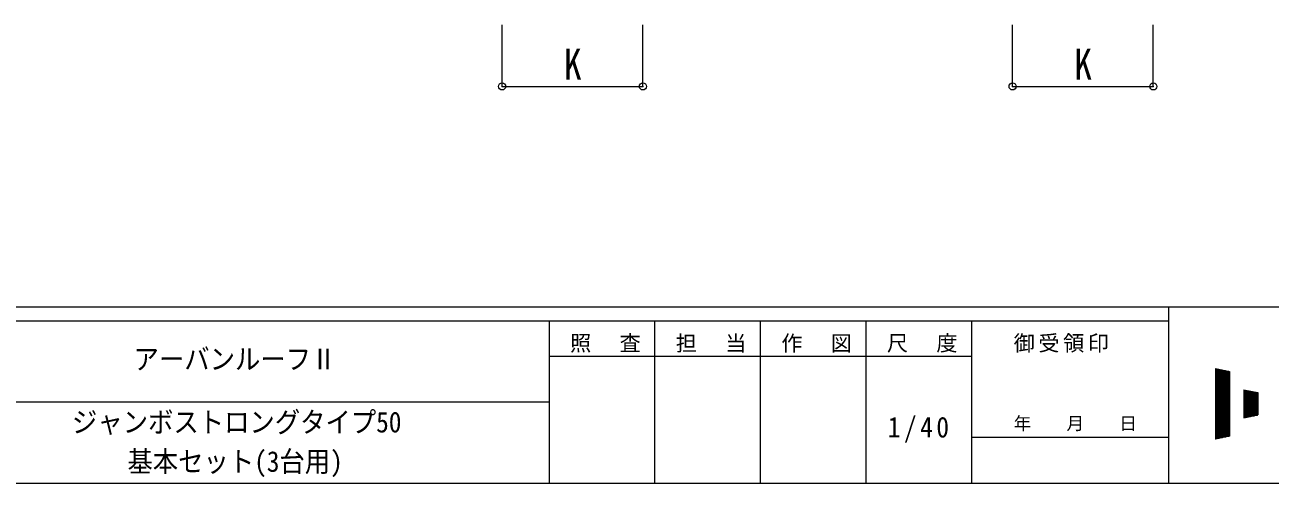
# Model space of a CAD drawing. Units: millimetres, scale not verified. Extents: x -11243 to 11243, y -7760 to 7760.
# Drawn here: x 624 to 7698, y -7760 to -5160 of the extents above; entities that cross this region are included whole.
import ezdxf
from ezdxf.enums import TextEntityAlignment as Align

# ---------------------------------------------------------------- set-up
doc = ezdxf.new("R2010")
doc.units = ezdxf.units.MM
doc.header["$LTSCALE"] = 40
doc.header["$PDMODE"] = 32
doc.header["$PDSIZE"] = 40
doc.layers.add('0-6_OTH_LINE', color=7, linetype='Continuous', lineweight=9)
doc.layers.add('F-0_240', color=7, linetype='Continuous', lineweight=9)
doc.styles.add('ＭＳ ゴシック', font='')
doc.styles.get('ＭＳ ゴシック').set_extended_font_data('MS Gothic')

msp = doc.modelspace()

# ---------------------------------------------------------------- linework, layer by layer
at = {"layer": '0-6_OTH_LINE', "color": 6}
for p, q in [((3335.03, -5509.39), (3335.03, -5160.39)), ((4135.03, -5509.39), (4135.03, -5160.39)), ((6234.95, -5509.39), (6234.95, -5160.39)), ((7034.95, -5509.39), (7034.95, -5160.39)), ((3335.03, -5509.39), (4135.03, -5509.39)), ((6234.95, -5509.39), (7034.95, -5509.39))]:
    msp.add_line(p, q, dxfattribs=at)
for p in [(3335.03, -5509.39), (4135.03, -5509.39), (6234.95, -5509.39), (7034.95, -5509.39)]:
    msp.add_point(p, dxfattribs=at)
at = {"layer": 'F-0_240', "color": 5}
for p, q in [((-11242.74, -6760), (10677.26, -6760)), ((7121.58, -6760), (7121.58, -7760)), ((-11242.74, -6840), (7121.58, -6840)), ((3601.58, -6840), (3601.58, -7760)), ((4201.58, -6840), (4201.58, -7760)), ((4801.58, -6840), (4801.58, -7760)), ((5401.58, -6840), (5401.58, -7760)), ((6001.58, -6840), (6001.58, -7760)), ((3601.58, -7040), (6001.58, -7040)), ((-4598.42, -7300), (3601.58, -7300)), ((6001.58, -7500), (7121.58, -7500)), ((-11242.74, -7760), (10677.26, -7760))]:
    msp.add_line(p, q, dxfattribs=at)
at = {"layer": 'F-0_240'}
for p, q in [((7388.19, -7110.13), (7468.19, -7126.8)), ((7388.19, -7110.13), (7388.19, -7510.13)), ((7388.19, -7113.9), (7406.26, -7113.9)), ((7388.19, -7117.9), (7425.46, -7117.9)), ((7388.19, -7121.9), (7444.66, -7121.9)), ((7388.19, -7125.9), (7463.86, -7125.9)), ((7388.19, -7129.9), (7468.19, -7129.9)), ((7388.19, -7133.9), (7468.19, -7133.9)), ((7388.19, -7137.9), (7468.19, -7137.9)), ((7388.19, -7141.9), (7468.19, -7141.9)), ((7390.57, -7509.64), (7390.57, -7110.63)), ((7394.57, -7508.81), (7394.57, -7111.46)), ((7398.57, -7507.97), (7398.57, -7112.29)), ((7402.57, -7507.14), (7402.57, -7113.13)), ((7406.57, -7506.31), (7406.57, -7113.96)), ((7410.57, -7505.47), (7410.57, -7114.79)), ((7414.57, -7504.64), (7414.57, -7115.63)), ((7418.57, -7503.81), (7418.57, -7116.46)), ((7422.57, -7502.97), (7422.57, -7117.29)), ((7426.57, -7502.14), (7426.57, -7118.13)), ((7430.57, -7501.31), (7430.57, -7118.96)), ((7434.57, -7500.47), (7434.57, -7119.79)), ((7438.57, -7499.64), (7438.57, -7120.63)), ((7442.57, -7498.81), (7442.57, -7121.46)), ((7446.57, -7497.97), (7446.57, -7122.29)), ((7450.57, -7497.14), (7450.57, -7123.13)), ((7454.57, -7496.31), (7454.57, -7123.96)), ((7458.57, -7495.47), (7458.57, -7124.79)), ((7462.57, -7494.64), (7462.57, -7125.63)), ((7466.57, -7493.81), (7466.57, -7126.46)), ((7468.19, -7126.8), (7468.19, -7493.47)), ((7388.19, -7145.9), (7468.19, -7145.9)), ((7388.19, -7149.9), (7468.19, -7149.9)), ((7388.19, -7153.9), (7468.19, -7153.9)), ((7388.19, -7157.9), (7468.19, -7157.9)), ((7388.19, -7161.9), (7468.19, -7161.9)), ((7388.19, -7165.9), (7468.19, -7165.9)), ((7388.19, -7169.9), (7468.19, -7169.9)), ((7388.19, -7173.9), (7468.19, -7173.9)), ((7388.19, -7177.9), (7468.19, -7177.9)), ((7388.19, -7181.9), (7468.19, -7181.9)), ((7388.19, -7185.9), (7468.19, -7185.9)), ((7388.19, -7189.9), (7468.19, -7189.9)), ((7388.19, -7193.9), (7468.19, -7193.9)), ((7388.19, -7197.9), (7468.19, -7197.9)), ((7388.19, -7201.9), (7468.19, -7201.9)), ((7388.19, -7205.9), (7468.19, -7205.9)), ((7388.19, -7209.9), (7468.19, -7209.9)), ((7388.19, -7213.9), (7468.19, -7213.9)), ((7388.19, -7217.9), (7468.19, -7217.9)), ((7388.19, -7221.9), (7468.19, -7221.9)), ((7388.19, -7225.9), (7468.19, -7225.9)), ((7388.19, -7229.9), (7468.19, -7229.9)), ((7388.19, -7233.9), (7468.19, -7233.9)), ((7388.19, -7237.9), (7468.19, -7237.9)), ((7388.19, -7241.9), (7468.19, -7241.9)), ((7388.19, -7245.9), (7468.19, -7245.9)), ((7388.19, -7249.9), (7468.19, -7249.9)), ((7388.19, -7253.9), (7468.19, -7253.9)), ((7388.19, -7257.9), (7468.19, -7257.9)), ((7388.19, -7261.9), (7468.19, -7261.9)), ((7388.19, -7265.9), (7468.19, -7265.9)), ((7388.19, -7269.9), (7468.19, -7269.9)), ((7388.19, -7273.9), (7468.19, -7273.9)), ((7388.19, -7277.9), (7468.19, -7277.9)), ((7388.19, -7281.9), (7468.19, -7281.9)), ((7388.19, -7285.9), (7468.19, -7285.9)), ((7548.19, -7230.13), (7628.19, -7246.8)), ((7548.19, -7230.13), (7548.19, -7390.13)), ((7548.19, -7233.9), (7566.26, -7233.9)), ((7548.19, -7237.9), (7585.46, -7237.9)), ((7548.19, -7241.9), (7604.66, -7241.9)), ((7548.19, -7245.9), (7623.86, -7245.9)), ((7548.19, -7249.9), (7628.19, -7249.9)), ((7548.19, -7253.9), (7628.19, -7253.9)), ((7548.19, -7257.9), (7628.19, -7257.9)), ((7548.19, -7261.9), (7628.19, -7261.9)), ((7548.19, -7265.9), (7628.19, -7265.9)), ((7548.19, -7269.9), (7628.19, -7269.9)), ((7548.19, -7273.9), (7628.19, -7273.9)), ((7548.19, -7277.9), (7628.19, -7277.9)), ((7548.19, -7281.9), (7628.19, -7281.9)), ((7548.19, -7285.9), (7628.19, -7285.9)), ((7550.57, -7389.64), (7550.57, -7230.63)), ((7554.57, -7388.81), (7554.57, -7231.46)), ((7558.57, -7387.97), (7558.57, -7232.29)), ((7562.57, -7387.14), (7562.57, -7233.13)), ((7566.57, -7386.31), (7566.57, -7233.96)), ((7570.57, -7385.47), (7570.57, -7234.79)), ((7574.57, -7384.64), (7574.57, -7235.63)), ((7578.57, -7383.81), (7578.57, -7236.46)), ((7582.57, -7382.97), (7582.57, -7237.29)), ((7586.57, -7382.14), (7586.57, -7238.13)), ((7590.57, -7381.31), (7590.57, -7238.96)), ((7594.57, -7380.47), (7594.57, -7239.79)), ((7598.57, -7379.64), (7598.57, -7240.63)), ((7602.57, -7378.81), (7602.57, -7241.46)), ((7606.57, -7377.97), (7606.57, -7242.29)), ((7610.57, -7377.14), (7610.57, -7243.13)), ((7614.57, -7376.31), (7614.57, -7243.96)), ((7618.57, -7375.47), (7618.57, -7244.79)), ((7622.57, -7374.64), (7622.57, -7245.63)), ((7626.57, -7373.81), (7626.57, -7246.46)), ((7628.19, -7246.8), (7628.19, -7373.47)), ((7388.19, -7289.9), (7468.19, -7289.9)), ((7388.19, -7293.9), (7468.19, -7293.9)), ((7388.19, -7297.9), (7468.19, -7297.9)), ((7388.19, -7301.9), (7468.19, -7301.9)), ((7388.19, -7305.9), (7468.19, -7305.9)), ((7388.19, -7309.9), (7468.19, -7309.9)), ((7388.19, -7313.9), (7468.19, -7313.9)), ((7388.19, -7317.9), (7468.19, -7317.9)), ((7388.19, -7321.9), (7468.19, -7321.9)), ((7388.19, -7325.9), (7468.19, -7325.9)), ((7388.19, -7329.9), (7468.19, -7329.9)), ((7388.19, -7333.9), (7468.19, -7333.9)), ((7388.19, -7337.9), (7468.19, -7337.9)), ((7388.19, -7341.9), (7468.19, -7341.9)), ((7388.19, -7345.9), (7468.19, -7345.9)), ((7388.19, -7349.9), (7468.19, -7349.9)), ((7388.19, -7353.9), (7468.19, -7353.9)), ((7548.19, -7289.9), (7628.19, -7289.9)), ((7548.19, -7293.9), (7628.19, -7293.9)), ((7548.19, -7297.9), (7628.19, -7297.9)), ((7548.19, -7301.9), (7628.19, -7301.9)), ((7548.19, -7305.9), (7628.19, -7305.9)), ((7548.19, -7309.9), (7628.19, -7309.9)), ((7548.19, -7313.9), (7628.19, -7313.9)), ((7548.19, -7317.9), (7628.19, -7317.9)), ((7548.19, -7321.9), (7628.19, -7321.9)), ((7548.19, -7325.9), (7628.19, -7325.9)), ((7548.19, -7329.9), (7628.19, -7329.9)), ((7548.19, -7333.9), (7628.19, -7333.9)), ((7548.19, -7337.9), (7628.19, -7337.9)), ((7548.19, -7341.9), (7628.19, -7341.9)), ((7548.19, -7345.9), (7628.19, -7345.9)), ((7548.19, -7349.9), (7628.19, -7349.9)), ((7548.19, -7353.9), (7628.19, -7353.9)), ((7388.19, -7357.9), (7468.19, -7357.9)), ((7388.19, -7361.9), (7468.19, -7361.9)), ((7388.19, -7365.9), (7468.19, -7365.9)), ((7388.19, -7369.9), (7468.19, -7369.9)), ((7388.19, -7373.9), (7468.19, -7373.9)), ((7388.19, -7377.9), (7468.19, -7377.9)), ((7388.19, -7381.9), (7468.19, -7381.9)), ((7388.19, -7385.9), (7468.19, -7385.9)), ((7388.19, -7389.9), (7468.19, -7389.9)), ((7388.19, -7393.9), (7468.19, -7393.9)), ((7388.19, -7397.9), (7468.19, -7397.9)), ((7388.19, -7401.9), (7468.19, -7401.9)), ((7388.19, -7405.9), (7468.19, -7405.9)), ((7388.19, -7409.9), (7468.19, -7409.9)), ((7388.19, -7413.9), (7468.19, -7413.9)), ((7388.19, -7417.9), (7468.19, -7417.9)), ((7388.19, -7421.9), (7468.19, -7421.9)), ((7388.19, -7425.9), (7468.19, -7425.9)), ((7548.19, -7357.9), (7628.19, -7357.9)), ((7548.19, -7361.9), (7628.19, -7361.9)), ((7548.19, -7365.9), (7628.19, -7365.9)), ((7548.19, -7369.9), (7628.19, -7369.9)), ((7548.19, -7390.13), (7628.19, -7373.47)), ((7548.19, -7373.9), (7626.13, -7373.9)), ((7548.19, -7377.9), (7606.93, -7377.9)), ((7548.19, -7381.9), (7587.73, -7381.9)), ((7548.19, -7385.9), (7568.53, -7385.9)), ((7548.19, -7389.9), (7549.33, -7389.9)), ((7388.19, -7429.9), (7468.19, -7429.9)), ((7388.19, -7433.9), (7468.19, -7433.9)), ((7388.19, -7437.9), (7468.19, -7437.9)), ((7388.19, -7441.9), (7468.19, -7441.9)), ((7388.19, -7445.9), (7468.19, -7445.9)), ((7388.19, -7449.9), (7468.19, -7449.9)), ((7388.19, -7453.9), (7468.19, -7453.9)), ((7388.19, -7457.9), (7468.19, -7457.9)), ((7388.19, -7461.9), (7468.19, -7461.9)), ((7388.19, -7465.9), (7468.19, -7465.9)), ((7388.19, -7469.9), (7468.19, -7469.9)), ((7388.19, -7473.9), (7468.19, -7473.9)), ((7388.19, -7477.9), (7468.19, -7477.9)), ((7388.19, -7481.9), (7468.19, -7481.9)), ((7388.19, -7485.9), (7468.19, -7485.9)), ((7388.19, -7489.9), (7468.19, -7489.9)), ((7468.19, -7493.47), (7388.19, -7510.13)), ((7388.19, -7493.9), (7466.13, -7493.9)), ((7388.19, -7497.9), (7446.93, -7497.9)), ((7388.19, -7501.9), (7427.73, -7501.9)), ((7388.19, -7505.9), (7408.53, -7505.9)), ((7388.19, -7509.9), (7389.33, -7509.9))]:
    msp.add_line(p, q, dxfattribs=at)

# ---------------------------------------------------------------- texts
at = {"layer": '0-6_OTH_LINE', "style": 'ＭＳ ゴシック', "width": 0.85}
for p in [(3685.03, -5524.39), (6584.95, -5524.39)]:
    msp.add_text('K', height=176, dxfattribs=at).set_placement(p, align=Align.BOTTOM_LEFT)
at = {"layer": 'F-0_240', "style": 'ＭＳ ゴシック', "width": 0.9}
for s, p in [('アーバンルーフⅡ', (1241.58, -7150)), ('ジャンボストロングタイプ50', (891.58, -7507.84)), ('基本セット(3台用)', (1206.58, -7731.34))]:
    msp.add_text(s, height=117.3, dxfattribs=at).set_placement(p, align=Align.BOTTOM_LEFT)
at = {"layer": 'F-0_240', "style": 'ＭＳ ゴシック'}
msp.add_text('年\u3000\u3000月\u3000\u3000日', height=73.31, dxfattribs=at).set_placement((6241.58, -7480), align=Align.BOTTOM_LEFT)
at = {"layer": 'F-0_240', "attachment_point": 7, "style": 'ＭＳ ゴシック'}
for s, insert, char_height in [('\\T1.17;照\u3000査', (3721.58, -7020), 87.98), ('\\T1.17;担\u3000当', (4321.58, -7020), 87.98), ('\\T1.17;作\u3000図', (4921.58, -7020), 87.98), ('\\T1.17;尺\u3000度', (5521.58, -7020), 87.98), ('\\T1.17;御受領印', (6241.58, -7020), 87.98), ('\\T1.28;\\W0.9;1/40', (5526.58, -7530), 117.3)]:
    msp.add_mtext(s, dxfattribs=dict(at, insert=insert, char_height=char_height))

doc.saveas('drawing.dxf')
